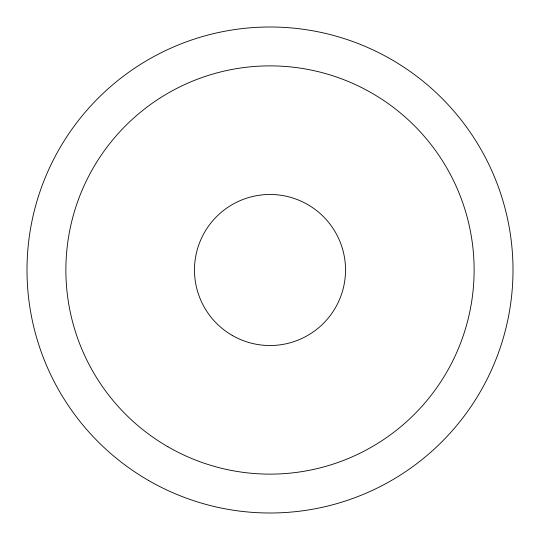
<?xml version="1.0" encoding="UTF-8"?>
<svg xmlns="http://www.w3.org/2000/svg" width="540" height="540" viewBox="0 0 540 540"><rect width="100%" height="100%" fill="white"/><g stroke="black" fill="none" stroke-linecap="round" stroke-linejoin="round"><path stroke-width="0.81" d="M148.5 480.445A243 243 0 0 0 513 270A243 243 0 0 0 148.5 59.555A243 243 0 0 0 148.5 480.445M167.94 446.776A204.12 204.12 0 0 0 474.12 270A204.12 204.12 0 0 0 167.94 93.224A204.12 204.12 0 0 0 167.94 446.776M232.241 335.408A75.526 75.526 0 0 0 345.526 270A75.526 75.526 0 0 0 232.241 204.593A75.526 75.526 0 0 0 232.241 335.408"/></g></svg>
